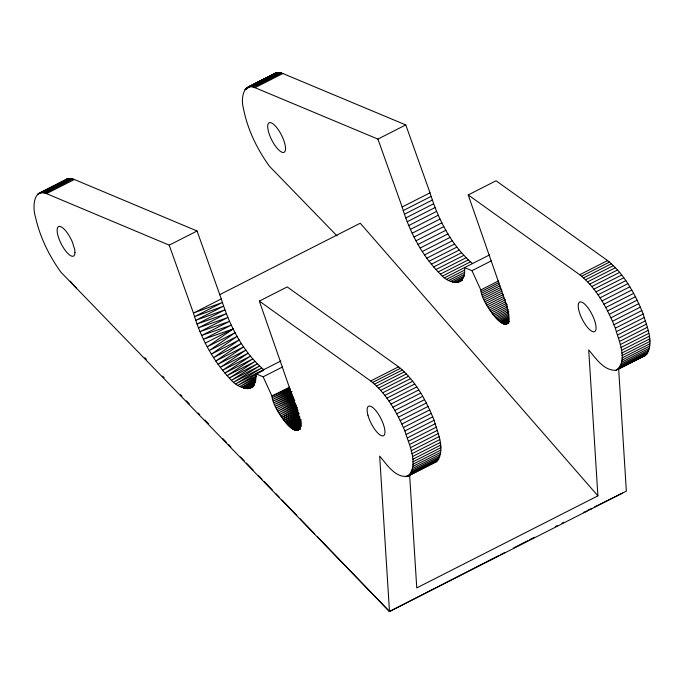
<?xml version="1.0" encoding="UTF-8"?>
<svg xmlns="http://www.w3.org/2000/svg" width="684" height="684" viewBox="0 0 684 684"><rect width="100%" height="100%" fill="white"/><g stroke="black" fill="none" stroke-linecap="round" stroke-linejoin="round"><path stroke-width="1.03" d="M263.425 370.514L255.748 373.721C257.68 395.078 238.357 389.794 229.354 378.038C212.305 359.775 200.498 336.913 193.427 313.058L169.196 245.146L46.521 193.64C32.687 188.185 32.695 208.791 35.491 217.093C39.886 236.955 49.026 255.619 60.85 272.104L389.487 611.522L626.356 491.138L618.644 368.71M408.1 476.098C419.249 464.12 408.758 444.198 404.885 430.971C396.865 412.435 386.725 393.762 370.677 380.979L259.347 301.08L287.22 286.929L398.55 366.829C415.513 380.458 426.064 400.448 434.126 420.284C437.606 432.887 446.447 450.782 435.973 461.956L408.1 476.098C395.455 478.569 386.836 464.359 379.671 456.108L389.487 611.522L498.448 555.724M616.002 370.309C628.887 361.109 618.379 340.187 615.344 328.166C607.281 308.33 596.704 288.349 579.724 274.746L468.207 194.94L496.062 180.773L607.58 260.578C624.56 274.19 635.137 294.171 643.199 314.007C646.696 326.61 655.529 344.514 645.046 355.68L616.002 370.309C603.707 370.771 595.781 358.228 588.71 349.875L597.901 495.849L416.761 587.915L409.63 474.987M337.075 235.937L269.376 166.178C257.022 148.932 247.411 129.302 243.444 108.354C240.913 100.334 242.563 82.251 255.021 87.689L377.91 139.083L402.158 206.987C409.596 231.765 421.925 255.713 440.368 274.113C449.875 285.416 466.591 286.391 464.581 267.598L471.986 270.684L480.801 289.939C481.767 306.902 518.951 349.438 506.083 303.722L468.207 194.94M255.748 373.721L263.143 376.816L271.941 396.07C272.899 413.016 310.04 455.612 297.181 409.878L259.347 301.08M266.247 78.344C271.454 76.189 276.755 70.059 282.877 73.53L405.766 124.924L430.014 192.82C438.17 219.179 451.243 245.411 472.524 263.562M44.776 190.913L37.329 194.521L65.177 180.388C67.554 177.831 71.478 178.173 74.394 179.499L197.069 231.004L221.3 298.917C229.448 325.268 242.495 351.508 263.75 369.685L237.955 385.314L256.534 375.884M588.685 509.64L586.376 511.47L583.674 512.273M221.3 298.917L193.427 313.058L222.351 302.516L194.478 316.658L223.531 306.175L195.658 320.326L224.839 309.912L196.966 324.062L226.293 313.7L198.42 327.85L227.857 317.504L199.984 331.654L229.525 321.335L201.652 335.476L231.303 325.148L203.43 339.298L233.176 328.944L207.269 346.831L235.142 332.689L209.304 350.507L237.177 336.366L211.399 354.107L239.272 339.965L213.562 357.604L241.435 343.462L215.768 361.007L243.641 346.856L218.008 364.256L245.881 350.114L220.274 367.359L248.147 353.218L222.548 370.318L250.421 356.167L224.822 373.079L252.695 358.938L227.097 375.653L254.97 361.511L229.354 378.038L257.227 363.897L231.577 380.21L259.45 366.068L233.757 382.134L261.63 367.992L235.877 383.835L280.833 360.99M256.013 376.987L239.947 386.52L255.739 378.508M294.282 401.645L278.072 411.144L294.795 402.662M295.163 403.321L278.986 412.794L295.71 404.312M296.078 404.954L279.918 414.418L296.642 405.928M296.129 407.083L280.876 415.992L297.6 407.502M255.286 379.663L241.854 387.469L255.79 380.398M297.095 408.63L281.851 417.505L297.651 409.485M298.079 410.126L282.851 418.967L297.72 411.426M298.19 412.093L283.86 420.395L298.728 412.845M299.207 413.469L284.886 421.729L298.822 414.658M298.865 415.539L285.895 422.977L298.908 416.368M299.883 416.761L286.921 424.157L299.925 417.556M255.346 381.51L243.666 388.153L255.748 382.023M299.968 418.42L287.921 425.251L300.002 419.121M300.969 419.454L288.922 426.243L301.003 420.113M301.028 420.925L289.905 427.158L301.054 421.498M254.405 383.57L245.394 388.597L253.755 384.348M301.063 422.284L290.854 427.945L301.071 422.755M301.08 423.524L291.786 428.637L301.08 423.926M301.063 424.661L292.701 429.236L301.063 424.995M254.499 384.664L246.992 388.751L254.431 384.981M301.011 425.679L293.564 429.706L300.994 425.935M300.926 426.568L294.402 430.074L300.9 426.773M253.208 386.152L248.497 388.657L253.14 386.298M247.719 88.176L244.932 89.655L247.719 88.236M259.758 81.789L261.613 80.806M299.857 427.833L295.189 430.313L299.831 427.962M299.678 428.492L295.933 430.458L299.652 428.577M300.379 428.509L296.625 430.458L300.344 428.577M300.088 428.911L297.266 430.364L300.233 428.868L298.378 429.817M500.346 554.75L505.083 552.33M513.607 547.961L527.826 540.685M529.715 539.71L534.452 537.291M555.297 526.612L557.195 525.645M561.932 523.217L563.83 522.251M273.66 74.411L245.787 88.587L275.729 72.974L247.864 87.142L276.952 72.607L249.087 86.774L278.277 72.478L250.421 86.654L279.722 72.598L251.849 86.74L281.252 72.931L253.396 87.107L282.877 73.53L255.021 87.689M74.394 179.499L46.521 193.64L72.778 178.917L44.905 193.05L71.239 178.55L43.374 192.708L69.811 178.464L41.938 192.597L68.477 178.575L40.612 192.717L67.254 178.943L38.295 193.692L65.177 180.388M169.196 245.146L197.069 231.004M377.91 139.083L405.766 124.924M219.427 294.795L360.246 223.223L597.901 495.849M402.158 206.987L430.014 192.82M403.209 210.587L431.065 196.419M404.389 214.246L432.245 200.087M405.706 217.982L433.562 203.823M407.16 221.77L435.015 207.603M408.724 225.575L436.58 211.407M410.391 229.397L438.256 215.238M412.178 233.21L440.034 219.051M414.051 237.006L441.907 222.847M205.303 343.086L233.176 328.944M416.017 240.751L443.873 226.584M418.052 244.427L445.908 230.26M420.156 248.027L448.011 233.86M422.319 251.515L450.175 237.357M424.525 254.918L452.38 240.751M426.773 258.167L454.629 244M429.039 261.262L456.895 247.104M431.322 264.221L459.178 250.062M433.596 266.982L461.452 252.823M435.879 269.556L463.735 255.397M438.136 271.941L465.992 257.782M440.368 274.113L468.224 259.946M442.548 276.037L470.404 261.869M444.668 277.73L489.659 254.85M446.746 279.2L464.393 270.231M448.747 280.414L464.53 272.386M450.653 281.363L463.658 274.754M471.986 270.684L491.488 260.775M263.143 376.816L282.654 366.915M452.475 282.039L464.547 275.909M454.202 282.483L463.487 277.764M455.809 282.637L462.307 279.337M457.314 282.543L461.956 280.183M458.673 282.159L462.393 280.278M289.597 387.118L271.941 396.07L289.529 388.29M480.801 289.939L498.439 280.97M481.262 291.538L498.901 282.569M290.059 388.717L272.403 397.669L290.392 389.752M290.58 390.35L272.925 399.311L290.957 391.41M481.784 293.171L499.423 284.202M292.094 391.547L273.514 400.978L291.572 393.086M482.374 294.838L500.013 285.869M291.803 393.702L274.147 402.662L292.239 394.779M483.007 296.523L500.654 287.554M292.495 395.403L274.84 404.364L292.966 396.489M483.699 298.224L501.346 289.255M293.239 397.113L275.584 406.074L293.744 398.191M484.443 299.934L502.09 290.965M294.026 398.815L276.379 407.775L294.556 399.883M485.238 301.635L501.953 293.137M486.067 303.32L503.715 294.351M277.208 409.459L294.864 400.499M486.94 305.004L503.655 296.505M487.846 306.654L504.561 298.156M488.786 308.27L505.502 299.772M489.744 309.843L505.527 301.824M490.719 311.357L506.511 303.337M491.719 312.827L507.502 304.799M492.736 314.247L507.588 306.697M493.754 315.581L507.682 308.501M494.771 316.829L508.699 309.749M370.677 380.979L398.55 366.829M579.724 274.746L607.58 260.578M495.797 318.017L508.793 311.408M496.798 319.103L508.87 312.964M372.6 382.45L400.473 368.308M581.648 276.216L609.504 262.058M497.798 320.095L508.939 314.435M374.55 384.117L402.423 369.976M498.781 321.01L508.999 315.82M583.606 277.884L611.462 263.725M499.739 321.796L509.024 317.068M500.671 322.489L509.033 318.24M376.551 385.998L404.424 371.857M585.607 279.765L613.462 265.597M501.586 323.087L509.007 319.308M502.449 323.558L508.947 320.249M503.287 323.925L508.862 321.087M504.074 324.165L509.648 321.326M378.585 388.067L406.458 373.926M587.641 281.834L615.497 267.666M504.826 324.301L508.537 322.412M505.519 324.301L508.306 322.891M506.16 324.207L508.947 322.788M380.646 390.359L408.519 376.209M589.702 284.117L617.558 269.949M382.715 392.787L410.588 378.645M591.78 286.545L619.636 272.386M384.784 395.412L412.657 381.262M593.849 289.161L621.705 275.002M386.836 398.165L414.709 384.015M595.909 291.914L623.765 277.755M388.88 401.063L416.753 386.922M597.953 294.821L625.809 280.654M390.897 404.099L418.77 389.957M599.979 297.856L627.835 283.689M392.873 407.228L420.745 393.086M601.946 300.977L629.802 286.818M394.813 410.477L422.686 396.335M603.895 304.226L631.751 290.059M396.686 413.786L424.559 399.644M605.768 307.535L633.623 293.376M398.481 417.146L426.354 403.004M607.563 310.895L635.419 296.736M400.217 420.574L428.09 406.433M609.299 314.324L637.155 300.156M401.876 424.037L429.749 409.896M610.966 317.778L638.822 303.619M403.44 427.517L431.313 413.375M612.531 321.266L640.386 307.099M404.885 430.971L432.758 416.821M613.984 324.712L641.84 310.553M406.253 434.425L434.126 420.284M615.344 328.166L643.199 314.007M407.484 437.82L435.357 423.678M616.583 331.56L644.439 317.402M408.613 441.18L436.486 427.038M617.712 334.921L645.568 320.762M409.613 444.463L437.486 430.313M618.712 338.204L646.568 324.036M410.486 447.669L438.359 433.519M619.584 341.41L647.44 327.243M411.229 450.782L439.102 436.631M620.337 344.522L648.193 330.355M411.836 453.774L439.718 439.632M620.944 347.515L648.8 333.347M412.307 456.63L440.18 442.488L440.676 447.746L412.803 461.888M621.405 350.37L649.261 336.212L649.757 341.47L621.901 355.629M412.632 459.34L440.505 445.199M621.73 353.081L649.586 338.922M412.845 464.282L440.718 450.14M621.944 358.023L649.8 343.864M412.743 466.488L440.616 452.346M621.841 360.229L649.697 346.07M412.495 468.514L440.368 454.373M621.594 362.255L649.449 348.096M412.101 470.318L439.974 456.177M621.2 364.059L649.056 349.9M411.571 471.926L439.444 457.784M620.662 365.675L648.518 351.508M410.896 473.302L438.769 459.161M619.986 367.043L647.842 352.884M410.101 474.482L437.974 460.341M405.621 476.791L409.34 474.901M418.634 470.19L427.928 465.471M619.191 368.223L647.047 354.064M406.92 476.56L437.033 461.247M618.242 369.138L646.098 354.979M622.62 493.036L594.601 506.938M645.046 355.68L642.558 356.373M434.793 462.418L435.973 461.956M589.514 509.383L592.002 508.605M144.888 357.723L146.367 359.262M162.672 376.183L164.16 377.713M180.465 394.634L181.944 396.173M186.39 400.79L189.357 403.868M198.249 413.093L199.737 414.632M204.926 420.019L208.629 423.866M222.71 438.478L226.421 442.317M228.644 444.626L230.867 446.934M240.503 456.929L244.205 460.777M246.428 463.085L253.106 470.011M258.287 475.389L261.998 479.236M264.221 481.545L272.377 490M276.079 493.848L279.046 496.926M282.013 500.004L296.83 515.385M299.797 518.463L314.623 533.845M317.59 536.914L389.487 611.522M70.264 281.15L76.557 288.323M74.984 252.507L74.65 254.713A16.553 5.446 63.1 0 1 62.193 245.667A16.553 5.446 63.1 0 1 58.807 226.489A16.553 5.446 63.1 0 1 72.436 242.196L74.701 249.549L74.984 252.507M578.502 303.67L578.348 304.098A16.553 5.455 63.1 0 0 589.3 329.329A16.553 5.455 63.1 0 0 594.071 319.052A16.553 5.455 63.1 0 0 579.091 302.508L578.502 303.67M253.644 386.315L249.857 388.281L253.576 386.392M285.51 147.53L284.98 144.315A16.553 5.455 63.1 0 0 274.583 125.206A16.553 5.455 63.1 0 0 267.718 127.557L268.256 130.781A16.553 5.455 63.1 0 0 278.653 149.89A16.553 5.455 63.1 0 0 285.51 147.53M367.975 415.299A16.544 5.446 63.1 0 0 383.373 435.802A16.544 5.446 63.1 0 0 376.781 411.836A16.544 5.446 63.1 0 0 367.975 415.299"/></g></svg>
